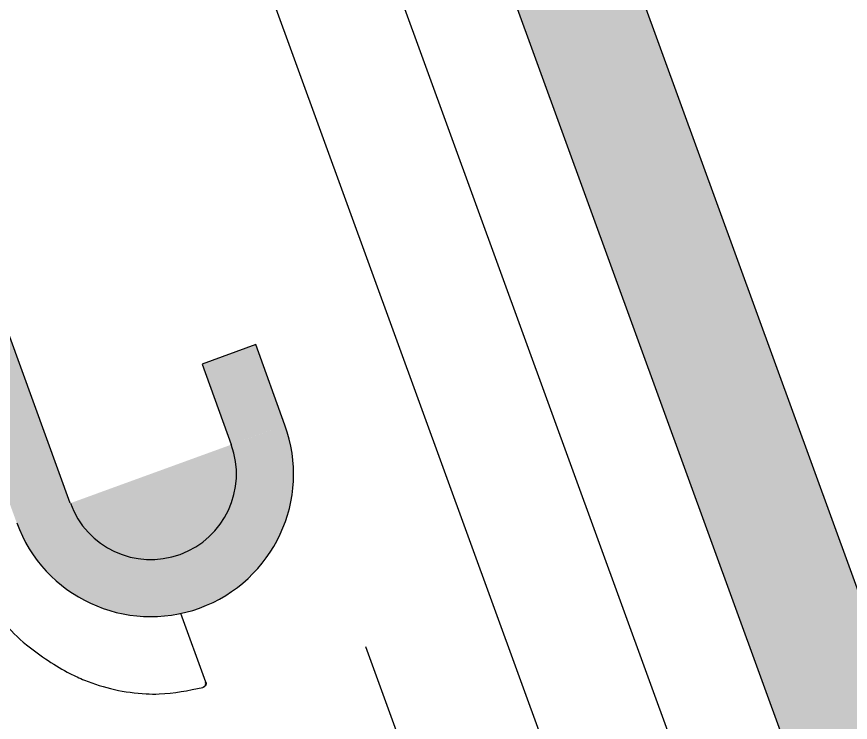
# Model space of a CAD drawing. Header units: inches. Extents: x -154 to 13, y 2 to 55.
# Drawn here: x -148.463 to -147.601, y 29.225 to 29.955 of the extents above; entities that cross this region are included whole.
import ezdxf

# ---------------------------------------------------------------- set-up
doc = ezdxf.new("R2010")
doc.units = ezdxf.units.IN
doc.header["$LTSCALE"] = 2
doc.header["$MEASUREMENT"] = 0
doc.layers.get('0').update_dxf_attribs({"linetype": 'CONTINUOUS'})
doc.layers.add('pattern', color=9, linetype='CONTINUOUS')

msp = doc.modelspace()

# ---------------------------------------------------------------- hatches: boundary and pattern name
msp.add_hatch(color=8).paths.add_polyline_path([(-146.88628, 31.43337), (-148.29393, 30.92102), (-148.03008, 30.19608), (-147.91262, 30.23883), (-148.09097, 30.72885, -0.414214), (-148.01626, 30.88907), (-147.07845, 31.2304, -0.414214), (-146.91823, 31.15569), (-145.21217, 26.46833, -0.414214), (-145.28688, 26.30811), (-146.22469, 25.96678, -0.414214), (-146.38491, 26.04149), (-147.91262, 30.23883), (-148.03008, 30.19608), (-146.41686, 25.76381), (-145.0092, 26.27616)])
at = {"layer": 'pattern'}
h = msp.add_hatch(color=256, dxfattribs=at)
edge = h.paths.add_edge_path()
edge.add_arc((-147.6497, 30.75997), 1.68489, 88.56366, 150.66145)
edge.add_arc((-148.96404, 31.4987), 0.17717, 150.66145, 200)
edge.add_line((-149.13053, 31.43811), (-148.99358, 31.06185))
edge.add_arc((-148.93808, 31.08205), 0.05906, 200, 300.00085)
edge.add_line((-148.90856, 31.03091), (-148.26713, 31.40124))
edge.add_arc((-148.23426, 31.34431), 0.06575, -59.99915, 120.00085, ccw=False)
edge.add_line((-148.20138, 31.28737), (-148.88092, 30.89502))
edge.add_arc((-148.8514, 30.84388), 0.05906, 120.00085, 200)
edge.add_line((-148.90689, 30.82368), (-148.40763, 29.45197))
edge.add_arc((-148.32439, 29.48227), 0.08858, 200, 380)
edge.add_line((-148.24115, 29.51256), (-148.27144, 29.5958))
edge.add_line((-148.27144, 29.5958), (-148.21595, 29.616))
edge.add_line((-148.21595, 29.616), (-148.18565, 29.53276))
edge.add_arc((-148.32439, 29.48227), 0.14764, -160, 20, ccw=False)
edge.add_line((-148.46312, 29.43177), (-148.96238, 30.80348))
edge.add_arc((-148.83434, 30.84388), 0.13426, 121.2875, 197.51042, ccw=False)
edge.add_arc((-148.91836, 31.10177), 0.14387, 204.69896, 275.70217, ccw=False)
edge.add_line((-149.04907, 31.04165), (-149.18602, 31.41791))
edge.add_arc((-148.96404, 31.4987), 0.23622, 150.66145, 200, ccw=False)
edge.add_arc((-147.6497, 30.75997), 1.74394, 88.56366, 150.66145, ccw=False)
edge.add_line((-147.60599, 32.50336), (-147.60747, 32.44433))

# ---------------------------------------------------------------- linework, layer by layer
at = {"color": 7, "lineweight": 30}
for p, q in [((-148.29395, 30.92107), (-146.41686, 25.76381)), ((-148.29395, 30.92107), (-146.41686, 25.76381)), ((-148.29395, 30.92107), (-146.41686, 25.76381)), ((-148.29395, 30.92107), (-146.41658, 25.76305)), ((-148.40763, 29.45197), (-148.90689, 30.82368)), ((-148.09097, 30.72885), (-146.38491, 26.04149)), ((-148.21595, 29.616), (-148.27144, 29.5958)), ((-148.18565, 29.53276), (-148.21595, 29.616)), ((-148.27144, 29.5958), (-148.24115, 29.51256)), ((-148.26741, 29.26672), (-148.29333, 29.33793))]:
    msp.add_line(p, q, dxfattribs=at)
at = {"color": 3, "lineweight": 30}
msp.add_line((-148.22975, 30.42486), (-146.60516, 25.96132), dxfattribs=at)
at = {"color": 35, "lineweight": 30}
msp.add_line((-148.34721, 30.38211), (-147.10959, 26.98177), dxfattribs=at)
at = {"color": 7}
msp.add_line((-148.10228, 29.30369), (-143.98479, 17.99098), dxfattribs=at)
at = {"color": 7, "lineweight": 30}
for centre, radius, start, end in [((-148.32439, 29.48227), 0.14764, 200, 20), ((-148.32439, 29.48227), 0.08858, 200, 20), ((-148.27158, 29.26519), 0.00394, 285.11847, 19.90905)]:
    msp.add_arc(centre, radius, start, end, dxfattribs=at)
for points, knots in [([(-148.52393, 29.40908), (-148.52393, 29.40908), (-148.51714, 29.39044), (-148.49765, 29.35216), (-148.45904, 29.30632), (-148.42241, 29.28358), (-148.40814, 29.27573), (-148.40814, 29.27573)], [0, 0, 0, 0, 0.000013, 0.327422, 0.699205, 0.999986, 1, 1, 1, 1]), ([(-148.40814, 29.27573), (-148.40814, 29.27573), (-148.40303, 29.27334), (-148.37877, 29.26199), (-148.3466, 29.25488), (-148.30495, 29.25424), (-148.28552, 29.25827), (-148.27055, 29.26138)], [0, 0, 0, 0, 0.000016, 0.118209, 0.579833, 0.676475, 1, 1, 1, 1]), ([(-148.27005, 29.26161), (-148.27007, 29.26154), (-148.27017, 29.26127), (-148.27039, 29.26133), (-148.27055, 29.26138)], [0, 0, 0, 0, 0.255219, 1, 1, 1, 1]), ([(-148.26741, 29.26672), (-148.26732, 29.26639), (-148.26713, 29.26571), (-148.26719, 29.26461), (-148.2676, 29.26346), (-148.2685, 29.26239), (-148.2694, 29.26196), (-148.26994, 29.26184), (-148.26995, 29.26183)], [0, 0, 0, 0, 0.1371509, 0.2738607, 0.455396, 0.6970297, 0.9895308, 1, 1, 1, 1])]:
    msp.add_open_spline(points, degree=3, knots=knots, dxfattribs=at)
msp.add_open_spline([(-148.26787, 29.26653), (-148.26741, 29.26672)], degree=1, dxfattribs=at)

doc.saveas('drawing.dxf')
